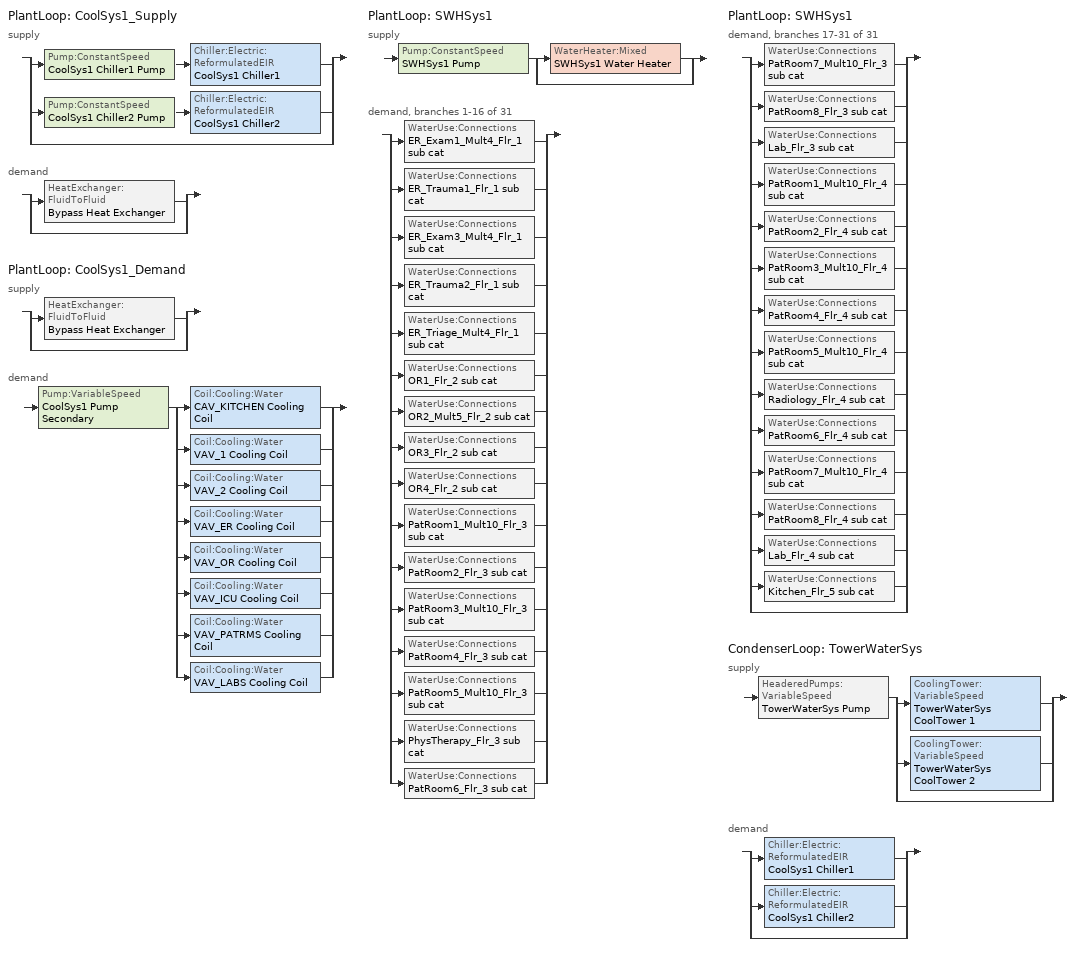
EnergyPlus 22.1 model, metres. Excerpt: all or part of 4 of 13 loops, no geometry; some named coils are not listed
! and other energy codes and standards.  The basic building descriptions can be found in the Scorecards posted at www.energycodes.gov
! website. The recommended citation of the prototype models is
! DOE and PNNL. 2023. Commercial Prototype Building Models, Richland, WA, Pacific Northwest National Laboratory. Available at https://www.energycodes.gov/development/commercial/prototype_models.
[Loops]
PlantLoop 'CoolSys1_Supply'
 supply: split
  | Pump:ConstantSpeed 'CoolSys1 Chiller1 Pump' > Chiller:Electric:ReformulatedEIR 'CoolSys1 Chiller1'
  | Pump:ConstantSpeed 'CoolSys1 Chiller2 Pump' > Chiller:Electric:ReformulatedEIR 'CoolSys1 Chiller2'
  | bypass
 demand: split
  | HeatExchanger:FluidToFluid 'Bypass Heat Exchanger'
  | bypass
PlantLoop 'CoolSys1_Demand'
 supply: split
  | HeatExchanger:FluidToFluid 'Bypass Heat Exchanger'
  | bypass
 demand: Pump:VariableSpeed 'CoolSys1 Pump Secondary' > split
  | Coil:Cooling:Water 'CAV_KITCHEN Cooling Coil'
  | Coil:Cooling:Water 'VAV_1 Cooling Coil'
  | Coil:Cooling:Water 'VAV_2 Cooling Coil'
  | Coil:Cooling:Water 'VAV_ER Cooling Coil'
  | Coil:Cooling:Water 'VAV_OR Cooling Coil'
  | Coil:Cooling:Water 'VAV_ICU Cooling Coil'
  | Coil:Cooling:Water 'VAV_PATRMS Cooling Coil'
  | Coil:Cooling:Water 'VAV_LABS Cooling Coil'
PlantLoop 'SWHSys1'
 supply: Pump:ConstantSpeed 'SWHSys1 Pump' > split
  | WaterHeater:Mixed 'SWHSys1 Water Heater'
  | bypass
 demand, branches 1-16 of 31: split
  | WaterUse:Connections 'ER_Exam1_Mult4_Flr_1 sub cat'
  | WaterUse:Connections 'ER_Trauma1_Flr_1 sub cat'
  | WaterUse:Connections 'ER_Exam3_Mult4_Flr_1 sub cat'
  | WaterUse:Connections 'ER_Trauma2_Flr_1 sub cat'
  | WaterUse:Connections 'ER_Triage_Mult4_Flr_1 sub cat'
  | WaterUse:Connections 'OR1_Flr_2 sub cat'
  | WaterUse:Connections 'OR2_Mult5_Flr_2 sub cat'
  | WaterUse:Connections 'OR3_Flr_2 sub cat'
  | WaterUse:Connections 'OR4_Flr_2 sub cat'
  | WaterUse:Connections 'PatRoom1_Mult10_Flr_3 sub cat'
  | WaterUse:Connections 'PatRoom2_Flr_3 sub cat'
  | WaterUse:Connections 'PatRoom3_Mult10_Flr_3 sub cat'
  | WaterUse:Connections 'PatRoom4_Flr_3 sub cat'
  | WaterUse:Connections 'PatRoom5_Mult10_Flr_3 sub cat'
  | WaterUse:Connections 'PhysTherapy_Flr_3 sub cat'
  | WaterUse:Connections 'PatRoom6_Flr_3 sub cat'
PlantLoop 'SWHSys1'
 demand, branches 17-31 of 31: split
  | WaterUse:Connections 'PatRoom7_Mult10_Flr_3 sub cat'
  | WaterUse:Connections 'PatRoom8_Flr_3 sub cat'
  | WaterUse:Connections 'Lab_Flr_3 sub cat'
  | WaterUse:Connections 'PatRoom1_Mult10_Flr_4 sub cat'
  | WaterUse:Connections 'PatRoom2_Flr_4 sub cat'
  | WaterUse:Connections 'PatRoom3_Mult10_Flr_4 sub cat'
  | WaterUse:Connections 'PatRoom4_Flr_4 sub cat'
  | WaterUse:Connections 'PatRoom5_Mult10_Flr_4 sub cat'
  | WaterUse:Connections 'Radiology_Flr_4 sub cat'
  | WaterUse:Connections 'PatRoom6_Flr_4 sub cat'
  | WaterUse:Connections 'PatRoom7_Mult10_Flr_4 sub cat'
  | WaterUse:Connections 'PatRoom8_Flr_4 sub cat'
  | WaterUse:Connections 'Lab_Flr_4 sub cat'
  | WaterUse:Connections 'Kitchen_Flr_5 sub cat'
  | bypass
CondenserLoop 'TowerWaterSys'
 supply: HeaderedPumps:VariableSpeed 'TowerWaterSys Pump' > split
  | CoolingTower:VariableSpeed 'TowerWaterSys CoolTower 1'
  | CoolingTower:VariableSpeed 'TowerWaterSys CoolTower 2'
  | bypass
 demand: split
  | Chiller:Electric:ReformulatedEIR 'CoolSys1 Chiller1'
  | Chiller:Electric:ReformulatedEIR 'CoolSys1 Chiller2'
  | bypass
[EnergyManagementSystem:Sensor]
Name | Output:Variable or Output:Meter Index Key | Output:Variable or Output:Meter
ChillerPlantDemandLoad | CoolSys1_Supply | Plant Supply Side Cooling Demand Rate
Tower_PumpMassFlow | TowerWaterSys Supply Inlet Node | System Node Mass Flow Rate
Chiller1_Status | CoolSys1 Chiller1 | Chiller Electricity Rate
Chiller2_Status | CoolSys1 Chiller2 | Chiller Electricity Rate
[Sizing:Plant]
Name | Loop Type | Design Loop Exit Temperature {C} | Loop Design Temperature Difference {deltaC} | Sizing Option | Zone Timesteps in Averaging Window | Coincident Sizing Factor Mode
CoolSys1_Supply; CoolSys1_Demand | Cooling | 7.22 | 8.33
TowerWaterSys | Condenser | 29.4444 | 5.55556 | Coincident | 6 | GlobalCoolingSizingFactor
SWHSys1 | Heating | 60 | 5
[Pump:VariableSpeed]
CoolSys1 Pump Secondary: autosize, 105798, autosize, 0.9, 0, 0, 0.0205, 0.4101, 0.5753, 0, Intermittent, 1.3889
[SetpointManager:Scheduled] Control Variable=Temperature
Name | Schedule | Setpoint Node or NodeList
CoolSys1 Loop Plant Demand Inlet Setpoint Manager | CW-Loop-Temp-Schedule | CoolSys1 Demand Inlet Node
CoolSys1 Loop Setpoint Manager | CW-Loop-Temp-Schedule | CoolSys1 Supply Outlet Node
TowerWaterSystem Loop Setpoint Manager | Tower-Loop-Temp-Schedule | TowerWaterSys Supply Outlet Node
SWHSys1 Loop Setpoint Manager | SHWSys1-Loop-Temp-Schedule | SWHSys1 Supply Outlet Node
[PlantLoop] Minimum Loop Flow Rate {m3/s}=0
Name | Fluid Type | Plant Equipment Operation Scheme | Maximum Loop Temperature {C} | Minimum Loop Temperature {C} | Maximum Loop Flow Rate {m3/s} | Plant Loop Volume {m3} | Load Distribution Scheme
CoolSys1_Supply | WATER | CoolSys1 Loop Operation Scheme List | 98 | 1 | AUTOSIZE | autocalculate | UniformLoad
CoolSys1_Demand | Water | CoolSys1 Sec Loop Operation | 98 | 1 | autosize | autocalculate | UniformLoad
SWHSys1 | WATER | SWHSys1 Loop Operation Scheme List | 60 | 10 | AUTOSIZE | AUTOSIZE | Optimal
[PlantEquipmentList]
CoolSys1 Equipment List 1: CoolSys1 Chiller1
CoolSys1 Equipment List 2: CoolSys1 Chiller1, CoolSys1 Chiller2
CoolSys1 HeatExchanger: Bypass Heat Exchanger
SWHSys1 Equipment List: SWHSys1 Water Heater
[PlantEquipmentOperation:HeatingLoad]
SWHSys1 Operation Scheme: Load Range 1 Lower Limit {W}=0; Load Range 1 Upper Limit {W}=1000000000000000; Range 1 Equipment List=SWHSys1 Equipment List
[PlantEquipmentOperationSchemes] Control Scheme 1 Schedule=PlantOnSched
Name | Control Scheme 1
CoolSys1 Loop Operation Scheme List | CoolSys1 Operation Scheme
CoolSys1 Sec Loop Operation | CoolSys1 Sec Operation Scheme
SWHSys1 Loop Operation Scheme List | SWHSys1 Operation Scheme
[Pump:ConstantSpeed] Design Power Consumption {W}=AUTOSIZE; Fraction of Motor Inefficiencies to Fluid Stream=0; Pump Control Type=Intermittent
Name | Design Flow Rate {m3/s} | Design Pump Head {Pa} | Motor Efficiency | Design Shaft Power per Unit Flow Rate per Unit Head {W/((m3/s)-Pa)}
CoolSys1 Chiller1 Pump; CoolSys1 Chiller2 Pump | AUTOSIZE | 73247.4 | 0.9 | 1.3889
SWHSys1 Pump | autosize | 29891 | 0.3
[Chiller:Electric:ReformulatedEIR] Reference Capacity {W}=1.12192e+06; Reference COP {W/W}=6.28; Reference Leaving Chilled Water Temperature {C}=6.67; Reference Leaving Condenser Water Temperature {C}=34.4444; Reference Chilled Water Flow Rate {m3/s}=0.0326711; Reference Condenser Fluid Flow Rate {m3/s}=AutoSize; Cooling Capacity Function of Temperature Curve=WC_CENT_2010_PA_CAPFT; Electric Input to Cooling Output Ratio Function of Temperature Curve=WC_CENT_2010_PA_EIRFT; Electric Input to Cooling Output Ratio Function of Part Load Ratio Curve Type=LeavingCondenserWaterTemperature; Electric Input to Cooling Output Ratio Function of Part Load Ratio Curve=WC_CENT_300to600_2010_PA_EIRFPLR; Minimum Part Load Ratio=0.15; Maximum Part Load Ratio=1; Optimum Part Load Ratio=1; Minimum Unloading Ratio=0.15; Leaving Chilled Water Lower Temperature Limit {C}=5; Chiller Flow Mode=ConstantFlow; Design Heat Recovery Water Flow Rate {m3/s}=0
CoolSys1 Chiller1; CoolSys1 Chiller2
[PlantEquipmentOperation:CoolingLoad] Load Range 1 Lower Limit {W}=0; Load Range 1 Upper Limit {W}=1.12192e+06
Name | Range 1 Equipment List | Load Range 2 Lower Limit {W} | Load Range 2 Upper Limit {W} | Range 2 Equipment List
CoolSys1 Operation Scheme | CoolSys1 Equipment List 1 | 1.12192e+06 | 100000000000000 | CoolSys1 Equipment List 2
CoolSys1 Sec Operation Scheme | CoolSys1 HeatExchanger
TowerWaterSys Operation Scheme | TowerWaterSys Equipment List 1 | 1.12192e+06 | 100000000000000 | TowerWaterSys Equipment List 2
[HeatExchanger:FluidToFluid]
Bypass Heat Exchanger: Availability Schedule=ALWAYS_ON; Loop Demand Side Design Flow Rate {m3/s}=autosize; Loop Supply Side Design Flow Rate {m3/s}=autosize; Heat Exchange Model Type=Ideal; Heat Exchanger U-Factor Times Area Value {W/K}=autosize; Control Type=UncontrolledOn; Minimum Temperature Difference to Activate Heat Exchanger {deltaC}=0.01; Heat Transfer Metering End Use Type=LoopToLoop; Component Override Cooling Control Temperature Mode=Loop; Sizing Factor=1
[EnergyManagementSystem:InternalVariable]
Chiller2PumpDesignFlow: Internal Data Index Key=COOLSYS1 CHILLER2 PUMP; Internal Data Type=Pump Maximum Mass Flow Rate
[EnergyManagementSystem:Actuator]
Name | Actuated Component Unique | Actuated Component Type | Actuated Component Control Type
Chiller2PumpStatus | COOLSYS1 CHILLER2 PUMP | Plant Component Pump:ConstantSpeed | On/Off Supervisory
Chiller1PumpFlow | COOLSYS1 CHILLER1 PUMP | Pump | Pump Mass Flow Rate
Chiller2PumpFlow | COOLSYS1 CHILLER2 PUMP | Pump | Pump Mass Flow Rate
Chiller2Status | COOLSYS1 CHILLER2 | Plant Component Chiller:Electric:ReformulatedEIR | On/Off Supervisory
[CondenserLoop]
TowerWaterSys: Fluid Type=Water; Condenser Equipment Operation Scheme=TowerWaterSys Loop Operation Scheme List; Maximum Loop Temperature {C}=80; Minimum Loop Temperature {C}=5; Maximum Loop Flow Rate {m3/s}=AUTOSIZE; Minimum Loop Flow Rate {m3/s}=0; Condenser Loop Volume {m3}=AUTOSIZE; Load Distribution Scheme=SequentialLoad
[CondenserEquipmentOperationSchemes]
TowerWaterSys Loop Operation Scheme List: Control Scheme 1=TowerWaterSys Operation Scheme; Control Scheme 1 Schedule=PlantOnSched
[CondenserEquipmentList]
TowerWaterSys Equipment List 1: TowerWaterSys CoolTower 1
TowerWaterSys Equipment List 2: TowerWaterSys CoolTower 1, TowerWaterSys CoolTower 2
[CoolingTower:VariableSpeed] Model Type=CoolToolsCrossFlow; Design Inlet Air Wet-Bulb Temperature {C}=26.66; Design Approach Temperature {deltaC}=2.78444; Design Range Temperature {deltaC}=5.55556; Design Water Flow Rate {m3/s}=0.055745; Design Air Flow Rate {m3/s}=autosize; Design Fan Power {W}=15761.4; Fan Power Ratio Function of Air Flow Rate Ratio Curve=Tower_Fan_Curve; Minimum Air Flow Rate Ratio=0.2; Fraction of Tower Capacity in Free Convection Regime=0.125; Number of Cells=2; Cell Control=MaximalCell; Sizing Factor=1
TowerWaterSys CoolTower 1; TowerWaterSys CoolTower 2
[HeaderedPumps:VariableSpeed]
TowerWaterSys Pump: Total Design Flow Rate {m3/s}=AUTOSIZE; Number of Pumps in Bank=2; Flow Sequencing Control Scheme=SEQUENTIAL; Design Pump Head {Pa}=148557; Design Power Consumption {W}=autosize; Motor Efficiency=0.9; Fraction of Motor Inefficiencies to Fluid Stream=0; Coefficient 1 of the Part Load Performance Curve=0; Coefficient 2 of the Part Load Performance Curve=0.0216; Coefficient 3 of the Part Load Performance Curve=-0.0325; Coefficient 4 of the Part Load Performance Curve=1.0095; Minimum Flow Rate Fraction=0; Pump Control Type=Intermittent; Design Shaft Power per Unit Flow Rate per Unit Head {W/((m3/s)-Pa)}=1.4999
[WaterHeater:Mixed]
SWHSys1 Water Heater: Tank Volume {m3}=2.271247; Setpoint Temperature Schedule=SHWSys1 Water Heater Setpoint Temperature Schedule; Deadband Temperature Difference {deltaC}=2; Maximum Temperature Limit {C}=82.2222; Heater Control Type=Cycle; Heater Maximum Capacity {W}=175843; Heater Fuel Type=NATURALGAS; Heater Thermal Efficiency=0.802765; Off Cycle Parasitic Fuel Consumption Rate {W}=17147.66; Off Cycle Parasitic Fuel Type=NATURALGAS; Off Cycle Parasitic Heat Fraction to Tank=0; On Cycle Parasitic Fuel Consumption Rate {W}=17147.66; On Cycle Parasitic Fuel Type=NATURALGAS; Ambient Temperature Indicator=zone; Ambient Temperature Zone=BASEMENT; Off Cycle Loss Coefficient to Ambient Temperature {W/K}=15.601; On Cycle Loss Coefficient to Ambient Temperature {W/K}=15.601; Use Side Effectiveness=1; Source Side Effectiveness=1; Use Side Design Flow Rate {m3/s}=AUTOSIZE; Source Side Design Flow Rate {m3/s}=AUTOSIZE; Indirect Water Heating Recovery Time {hr}=1.5
[WaterUse:Equipment]
Name | Peak Flow Rate {m3/s} | Flow Rate Fraction Schedule | Target Temperature Schedule | Hot Water Supply Temperature Schedule | Zone | Sensible Fraction Schedule | Latent Fraction Schedule
ER_Exam1_Mult4_Flr_1 sub cat | 1.05556e-06 | BLDG_SWH_EXTD_SCH | ER_Exam1_Mult4_Flr_1 sub cat Temp Sched | ER_Exam1_Mult4_Flr_1 sub catHot Supply Temp Sched | ER_Exam1_Mult4_Flr_1 | ER_Exam1_Mult4_Flr_1 sub cat Sensible fract sched | ER_Exam1_Mult4_Flr_1 sub cat Latent fract sched
ER_Trauma1_Flr_1 sub cat | 1.05556e-06 | BLDG_SWH_EXTD_SCH | ER_Trauma1_Flr_1 sub cat Temp Sched | ER_Trauma1_Flr_1 sub catHot Supply Temp Sched | ER_Trauma1_Flr_1 | ER_Trauma1_Flr_1 sub cat Sensible fract sched | ER_Trauma1_Flr_1 sub cat Latent fract sched
ER_Exam3_Mult4_Flr_1 sub cat | 1.05556e-06 | BLDG_SWH_EXTD_SCH | ER_Exam3_Mult4_Flr_1 sub cat Temp Sched | ER_Exam3_Mult4_Flr_1 sub catHot Supply Temp Sched | ER_Exam3_Mult4_Flr_1 | ER_Exam3_Mult4_Flr_1 sub cat Sensible fract sched | ER_Exam3_Mult4_Flr_1 sub cat Latent fract sched
ER_Trauma2_Flr_1 sub cat | 1.05556e-06 | BLDG_SWH_EXTD_SCH | ER_Trauma2_Flr_1 sub cat Temp Sched | ER_Trauma2_Flr_1 sub catHot Supply Temp Sched | ER_Trauma2_Flr_1 | ER_Trauma2_Flr_1 sub cat Sensible fract sched | ER_Trauma2_Flr_1 sub cat Latent fract sched
ER_Triage_Mult4_Flr_1 sub cat | 1.05556e-06 | BLDG_SWH_EXTD_SCH | ER_Triage_Mult4_Flr_1 sub cat Temp Sched | ER_Triage_Mult4_Flr_1 sub catHot Supply Temp Sched | ER_Triage_Mult4_Flr_1 | ER_Triage_Mult4_Flr_1 sub cat Sensible fract sched | ER_Triage_Mult4_Flr_1 sub cat Latent fract sched
OR1_Flr_2 sub cat | 2.11111e-06 | BLDG_SWH_SCH | OR1_Flr_2 sub cat Temp Sched | OR1_Flr_2 sub catHot Supply Temp Sched | OR1_Flr_2 | OR1_Flr_2 sub cat Sensible fract sched | OR1_Flr_2 sub cat Latent fract sched
OR2_Mult5_Flr_2 sub cat | 2.11111e-06 | BLDG_SWH_SCH | OR2_Mult5_Flr_2 sub cat Temp Sched | OR2_Mult5_Flr_2 sub catHot Supply Temp Sched | OR2_Mult5_Flr_2 | OR2_Mult5_Flr_2 sub cat Sensible fract sched | OR2_Mult5_Flr_2 sub cat Latent fract sched
OR3_Flr_2 sub cat | 2.11111e-06 | BLDG_SWH_SCH | OR3_Flr_2 sub cat Temp Sched | OR3_Flr_2 sub catHot Supply Temp Sched | OR3_Flr_2 | OR3_Flr_2 sub cat Sensible fract sched | OR3_Flr_2 sub cat Latent fract sched
OR4_Flr_2 sub cat | 6.30556e-06 | BLDG_SWH_SCH | OR4_Flr_2 sub cat Temp Sched | OR4_Flr_2 sub catHot Supply Temp Sched | OR4_Flr_2 | OR4_Flr_2 sub cat Sensible fract sched | OR4_Flr_2 sub cat Latent fract sched
PatRoom1_Mult10_Flr_3 sub cat | 1.05556e-06 | BLDG_SWH_EXTD_SCH | PatRoom1_Mult10_Flr_3 sub cat Temp Sched | PatRoom1_Mult10_Flr_3 sub catHot Supply Temp Sched | PatRoom1_Mult10_Flr_3 | PatRoom1_Mult10_Flr_3 sub cat Sensible fract sched | PatRoom1_Mult10_Flr_3 sub cat Latent fract sched
PatRoom2_Flr_3 sub cat | 1.05556e-06 | BLDG_SWH_EXTD_SCH | PatRoom2_Flr_3 sub cat Temp Sched | PatRoom2_Flr_3 sub catHot Supply Temp Sched | PatRoom2_Flr_3 | PatRoom2_Flr_3 sub cat Sensible fract sched | PatRoom2_Flr_3 sub cat Latent fract sched
PatRoom3_Mult10_Flr_3 sub cat | 1.05556e-06 | BLDG_SWH_EXTD_SCH | PatRoom3_Mult10_Flr_3 sub cat Temp Sched | PatRoom3_Mult10_Flr_3 sub catHot Supply Temp Sched | PatRoom3_Mult10_Flr_3 | PatRoom3_Mult10_Flr_3 sub cat Sensible fract sched | PatRoom3_Mult10_Flr_3 sub cat Latent fract sched
PatRoom4_Flr_3 sub cat | 1.05556e-06 | BLDG_SWH_EXTD_SCH | PatRoom4_Flr_3 sub cat Temp Sched | PatRoom4_Flr_3 sub catHot Supply Temp Sched | PatRoom4_Flr_3 | PatRoom4_Flr_3 sub cat Sensible fract sched | PatRoom4_Flr_3 sub cat Latent fract sched
PatRoom5_Mult10_Flr_3 sub cat | 1.05556e-06 | BLDG_SWH_EXTD_SCH | PatRoom5_Mult10_Flr_3 sub cat Temp Sched | PatRoom5_Mult10_Flr_3 sub catHot Supply Temp Sched | PatRoom5_Mult10_Flr_3 | PatRoom5_Mult10_Flr_3 sub cat Sensible fract sched | PatRoom5_Mult10_Flr_3 sub cat Latent fract sched
PhysTherapy_Flr_3 sub cat | 1.05556e-06 | BLDG_SWH_SCH | PhysTherapy_Flr_3 sub cat Temp Sched | PhysTherapy_Flr_3 sub catHot Supply Temp Sched | PhysTherapy_Flr_3 | PhysTherapy_Flr_3 sub cat Sensible fract sched | PhysTherapy_Flr_3 sub cat Latent fract sched
PatRoom6_Flr_3 sub cat | 1.05556e-06 | BLDG_SWH_EXTD_SCH | PatRoom6_Flr_3 sub cat Temp Sched | PatRoom6_Flr_3 sub catHot Supply Temp Sched | PatRoom6_Flr_3 | PatRoom6_Flr_3 sub cat Sensible fract sched | PatRoom6_Flr_3 sub cat Latent fract sched
PatRoom7_Mult10_Flr_3 sub cat | 1.05556e-06 | BLDG_SWH_EXTD_SCH | PatRoom7_Mult10_Flr_3 sub cat Temp Sched | PatRoom7_Mult10_Flr_3 sub catHot Supply Temp Sched | PatRoom7_Mult10_Flr_3 | PatRoom7_Mult10_Flr_3 sub cat Sensible fract sched | PatRoom7_Mult10_Flr_3 sub cat Latent fract sched
PatRoom8_Flr_3 sub cat | 1.05556e-06 | BLDG_SWH_EXTD_SCH | PatRoom8_Flr_3 sub cat Temp Sched | PatRoom8_Flr_3 sub catHot Supply Temp Sched | PatRoom8_Flr_3 | PatRoom8_Flr_3 sub cat Sensible fract sched | PatRoom8_Flr_3 sub cat Latent fract sched
Lab_Flr_3 sub cat | 2.11111e-06 | BLDG_SWH_SCH | Lab_Flr_3 sub cat Temp Sched | Lab_Flr_3 sub catHot Supply Temp Sched | Lab_Flr_3 | Lab_Flr_3 sub cat Sensible fract sched | Lab_Flr_3 sub cat Latent fract sched
PatRoom1_Mult10_Flr_4 sub cat | 1.05556e-06 | BLDG_SWH_EXTD_SCH | PatRoom1_Mult10_Flr_4 sub cat Temp Sched | PatRoom1_Mult10_Flr_4 sub catHot Supply Temp Sched | PatRoom1_Mult10_Flr_4 | PatRoom1_Mult10_Flr_4 sub cat Sensible fract sched | PatRoom1_Mult10_Flr_4 sub cat Latent fract sched
PatRoom2_Flr_4 sub cat | 1.05556e-06 | BLDG_SWH_EXTD_SCH | PatRoom2_Flr_4 sub cat Temp Sched | PatRoom2_Flr_4 sub catHot Supply Temp Sched | PatRoom2_Flr_4 | PatRoom2_Flr_4 sub cat Sensible fract sched | PatRoom2_Flr_4 sub cat Latent fract sched
PatRoom3_Mult10_Flr_4 sub cat | 1.05556e-06 | BLDG_SWH_EXTD_SCH | PatRoom3_Mult10_Flr_4 sub cat Temp Sched | PatRoom3_Mult10_Flr_4 sub catHot Supply Temp Sched | PatRoom3_Mult10_Flr_4 | PatRoom3_Mult10_Flr_4 sub cat Sensible fract sched | PatRoom3_Mult10_Flr_4 sub cat Latent fract sched
PatRoom4_Flr_4 sub cat | 1.05556e-06 | BLDG_SWH_EXTD_SCH | PatRoom4_Flr_4 sub cat Temp Sched | PatRoom4_Flr_4 sub catHot Supply Temp Sched | PatRoom4_Flr_4 | PatRoom4_Flr_4 sub cat Sensible fract sched | PatRoom4_Flr_4 sub cat Latent fract sched
PatRoom5_Mult10_Flr_4 sub cat | 1.05556e-06 | BLDG_SWH_EXTD_SCH | PatRoom5_Mult10_Flr_4 sub cat Temp Sched | PatRoom5_Mult10_Flr_4 sub catHot Supply Temp Sched | PatRoom5_Mult10_Flr_4 | PatRoom5_Mult10_Flr_4 sub cat Sensible fract sched | PatRoom5_Mult10_Flr_4 sub cat Latent fract sched
Radiology_Flr_4 sub cat | 1.05556e-06 | BLDG_SWH_EXTD_SCH | Radiology_Flr_4 sub cat Temp Sched | Radiology_Flr_4 sub catHot Supply Temp Sched | Radiology_Flr_4 | Radiology_Flr_4 sub cat Sensible fract sched | Radiology_Flr_4 sub cat Latent fract sched
PatRoom6_Flr_4 sub cat | 1.05556e-06 | BLDG_SWH_EXTD_SCH | PatRoom6_Flr_4 sub cat Temp Sched | PatRoom6_Flr_4 sub catHot Supply Temp Sched | PatRoom6_Flr_4 | PatRoom6_Flr_4 sub cat Sensible fract sched | PatRoom6_Flr_4 sub cat Latent fract sched
PatRoom7_Mult10_Flr_4 sub cat | 1.05556e-06 | BLDG_SWH_EXTD_SCH | PatRoom7_Mult10_Flr_4 sub cat Temp Sched | PatRoom7_Mult10_Flr_4 sub catHot Supply Temp Sched | PatRoom7_Mult10_Flr_4 | PatRoom7_Mult10_Flr_4 sub cat Sensible fract sched | PatRoom7_Mult10_Flr_4 sub cat Latent fract sched
PatRoom8_Flr_4 sub cat | 1.05556e-06 | BLDG_SWH_EXTD_SCH | PatRoom8_Flr_4 sub cat Temp Sched | PatRoom8_Flr_4 sub catHot Supply Temp Sched | PatRoom8_Flr_4 | PatRoom8_Flr_4 sub cat Sensible fract sched | PatRoom8_Flr_4 sub cat Latent fract sched
Lab_Flr_4 sub cat | 2.11111e-06 | BLDG_SWH_SCH | Lab_Flr_4 sub cat Temp Sched | Lab_Flr_4 sub catHot Supply Temp Sched | Lab_Flr_4 | Lab_Flr_4 sub cat Sensible fract sched | Lab_Flr_4 sub cat Latent fract sched
Kitchen_Flr_5 sub cat | 6.05918e-05 | BLDG_SWH_EXTD_SCH | Kitchen_Flr_5 sub cat Temp Sched | Kitchen_Flr_5 sub catHot Supply Temp Sched | Kitchen_Flr_5 | Kitchen_Flr_5 sub cat Sensible fract sched | Kitchen_Flr_5 sub cat Latent fract sched
[WaterUse:Connections]
Name | Water Use Equipment 1
ER_Exam1_Mult4_Flr_1 sub cat | ER_Exam1_Mult4_Flr_1 sub cat
ER_Trauma1_Flr_1 sub cat | ER_Trauma1_Flr_1 sub cat
ER_Exam3_Mult4_Flr_1 sub cat | ER_Exam3_Mult4_Flr_1 sub cat
ER_Trauma2_Flr_1 sub cat | ER_Trauma2_Flr_1 sub cat
ER_Triage_Mult4_Flr_1 sub cat | ER_Triage_Mult4_Flr_1 sub cat
OR1_Flr_2 sub cat | OR1_Flr_2 sub cat
OR2_Mult5_Flr_2 sub cat | OR2_Mult5_Flr_2 sub cat
OR3_Flr_2 sub cat | OR3_Flr_2 sub cat
OR4_Flr_2 sub cat | OR4_Flr_2 sub cat
PatRoom1_Mult10_Flr_3 sub cat | PatRoom1_Mult10_Flr_3 sub cat
PatRoom2_Flr_3 sub cat | PatRoom2_Flr_3 sub cat
PatRoom3_Mult10_Flr_3 sub cat | PatRoom3_Mult10_Flr_3 sub cat
PatRoom4_Flr_3 sub cat | PatRoom4_Flr_3 sub cat
PatRoom5_Mult10_Flr_3 sub cat | PatRoom5_Mult10_Flr_3 sub cat
PhysTherapy_Flr_3 sub cat | PhysTherapy_Flr_3 sub cat
PatRoom6_Flr_3 sub cat | PatRoom6_Flr_3 sub cat
PatRoom7_Mult10_Flr_3 sub cat | PatRoom7_Mult10_Flr_3 sub cat
PatRoom8_Flr_3 sub cat | PatRoom8_Flr_3 sub cat
Lab_Flr_3 sub cat | Lab_Flr_3 sub cat
PatRoom1_Mult10_Flr_4 sub cat | PatRoom1_Mult10_Flr_4 sub cat
PatRoom2_Flr_4 sub cat | PatRoom2_Flr_4 sub cat
PatRoom3_Mult10_Flr_4 sub cat | PatRoom3_Mult10_Flr_4 sub cat
PatRoom4_Flr_4 sub cat | PatRoom4_Flr_4 sub cat
PatRoom5_Mult10_Flr_4 sub cat | PatRoom5_Mult10_Flr_4 sub cat
Radiology_Flr_4 sub cat | Radiology_Flr_4 sub cat
PatRoom6_Flr_4 sub cat | PatRoom6_Flr_4 sub cat
PatRoom7_Mult10_Flr_4 sub cat | PatRoom7_Mult10_Flr_4 sub cat
PatRoom8_Flr_4 sub cat | PatRoom8_Flr_4 sub cat
Lab_Flr_4 sub cat | Lab_Flr_4 sub cat
Kitchen_Flr_5 sub cat | Kitchen_Flr_5 sub cat
[Schedule:Compact]
ALWAYS_ON; PlantOnSched: Through: 12/31, For: AllDays, Until: 24:00, 1
BLDG_SWH_SCH: Through: 12/31, For: Weekdays SummerDesignDay, Until: 07:00, 0, Until: 08:00, 0.17, Until: 09:00, 0.58, Until: 10:00, 0.66, Until: 11:00, 0.78, Until: 12:00, 0.82, Until: 13:00, 0.71, Until: 14:00, 0.82, Until: 15:00, 0.78, Until: 16:00, 0.74, Until: 17:00, 0.63, Until: 18:00, 0.41, Until: 21:00, 0.18, Until: 22:00, 0.1, Until: 24:00, 0, For: Saturday WinterDesignDay, Until: 07:00, 0, Until: 08:00, 0.01, Until: 09:00, 0.2, Until: 10:00, 0.28, Until: 12:00, 0.3, Until: 14:00, 0.24, Until: 17:00, 0.23, Until: 19:00, 0.1, Until: 24:00, 0, For: Sunday Holidays AllOtherDays, Until: 08:00, 0, Until: 16:00, 0.01, Until: 24:00, 0
BLDG_SWH_EXTD_SCH: Through: 12/31, For: Weekdays SummerDesignDay, Until: 07:00, 0.3, Until: 08:00, 0.5, Until: 09:00, 0.58, Until: 10:00, 0.66, Until: 11:00, 0.78, Until: 12:00, 0.82, Until: 13:00, 0.71, Until: 14:00, 0.82, Until: 15:00, 0.78, Until: 16:00, 0.74, Until: 17:00, 0.63, Until: 18:00, 0.41, Until: 21:00, 0.35, Until: 24:00, 0.3, For: Saturday WinterDesignDay, Until: 08:00, 0.3, Until: 09:00, 0.4, Until: 10:00, 0.5, Until: 17:00, 0.6, Until: 18:00, 0.5, Until: 24:00, 0.3, For: Sunday Holidays AllOtherDays, Until: 08:00, 0.3, Until: 09:00, 0.4, Until: 10:00, 0.5, Until: 17:00, 0.6, Until: 18:00, 0.5, Until: 24:00, 0.3
CW-Loop-Temp-Schedule: Through: 12/31, For: AllDays, Until: 24:00, 6.7
ER_Exam1_Mult4_Flr_1 sub cat Latent fract sched; ER_Trauma1_Flr_1 sub cat Latent fract sched; ER_Exam3_Mult4_Flr_1 sub cat Latent fract sched; ER_Trauma2_Flr_1 sub cat Latent fract sched; ER_Triage_Mult4_Flr_1 sub cat Latent fract sched; OR1_Flr_2 sub cat Latent fract sched; OR2_Mult5_Flr_2 sub cat Latent fract sched; OR3_Flr_2 sub cat Latent fract sched; OR4_Flr_2 sub cat Latent fract sched; PatRoom1_Mult10_Flr_3 sub cat Latent fract sched; PatRoom2_Flr_3 sub cat Latent fract sched; PatRoom3_Mult10_Flr_3 sub cat Latent fract sched; PatRoom4_Flr_3 sub cat Latent fract sched; PatRoom5_Mult10_Flr_3 sub cat Latent fract sched; PhysTherapy_Flr_3 sub cat Latent fract sched; PatRoom6_Flr_3 sub cat Latent fract sched; PatRoom7_Mult10_Flr_3 sub cat Latent fract sched; PatRoom8_Flr_3 sub cat Latent fract sched; Lab_Flr_3 sub cat Latent fract sched; PatRoom1_Mult10_Flr_4 sub cat Latent fract sched; PatRoom2_Flr_4 sub cat Latent fract sched; PatRoom3_Mult10_Flr_4 sub cat Latent fract sched; PatRoom4_Flr_4 sub cat Latent fract sched; PatRoom5_Mult10_Flr_4 sub cat Latent fract sched; Radiology_Flr_4 sub cat Latent fract sched; PatRoom6_Flr_4 sub cat Latent fract sched; PatRoom7_Mult10_Flr_4 sub cat Latent fract sched; PatRoom8_Flr_4 sub cat Latent fract sched; Lab_Flr_4 sub cat Latent fract sched; Kitchen_Flr_5 sub cat Latent fract sched: Through: 12/31, For: AllDays, Until: 24:00, 0.05
ER_Exam1_Mult4_Flr_1 sub cat Sensible fract sched; ER_Trauma1_Flr_1 sub cat Sensible fract sched; ER_Exam3_Mult4_Flr_1 sub cat Sensible fract sched; ER_Trauma2_Flr_1 sub cat Sensible fract sched; ER_Triage_Mult4_Flr_1 sub cat Sensible fract sched; OR1_Flr_2 sub cat Sensible fract sched; OR2_Mult5_Flr_2 sub cat Sensible fract sched; OR3_Flr_2 sub cat Sensible fract sched; OR4_Flr_2 sub cat Sensible fract sched; PatRoom1_Mult10_Flr_3 sub cat Sensible fract sched; PatRoom2_Flr_3 sub cat Sensible fract sched; PatRoom3_Mult10_Flr_3 sub cat Sensible fract sched; PatRoom4_Flr_3 sub cat Sensible fract sched; PatRoom5_Mult10_Flr_3 sub cat Sensible fract sched; PhysTherapy_Flr_3 sub cat Sensible fract sched; PatRoom6_Flr_3 sub cat Sensible fract sched; PatRoom7_Mult10_Flr_3 sub cat Sensible fract sched; PatRoom8_Flr_3 sub cat Sensible fract sched; Lab_Flr_3 sub cat Sensible fract sched; PatRoom1_Mult10_Flr_4 sub cat Sensible fract sched; PatRoom2_Flr_4 sub cat Sensible fract sched; PatRoom3_Mult10_Flr_4 sub cat Sensible fract sched; PatRoom4_Flr_4 sub cat Sensible fract sched; PatRoom5_Mult10_Flr_4 sub cat Sensible fract sched; Radiology_Flr_4 sub cat Sensible fract sched; PatRoom6_Flr_4 sub cat Sensible fract sched; PatRoom7_Mult10_Flr_4 sub cat Sensible fract sched; PatRoom8_Flr_4 sub cat Sensible fract sched; Lab_Flr_4 sub cat Sensible fract sched; Kitchen_Flr_5 sub cat Sensible fract sched: Through: 12/31, For: AllDays, Until: 24:00, 0.2
ER_Exam1_Mult4_Flr_1 sub cat Temp Sched; ER_Trauma1_Flr_1 sub cat Temp Sched; ER_Exam3_Mult4_Flr_1 sub cat Temp Sched; ER_Trauma2_Flr_1 sub cat Temp Sched; ER_Triage_Mult4_Flr_1 sub cat Temp Sched; OR1_Flr_2 sub cat Temp Sched; OR2_Mult5_Flr_2 sub cat Temp Sched; OR3_Flr_2 sub cat Temp Sched; OR4_Flr_2 sub cat Temp Sched; PatRoom1_Mult10_Flr_3 sub cat Temp Sched; PatRoom2_Flr_3 sub cat Temp Sched; PatRoom3_Mult10_Flr_3 sub cat Temp Sched; PatRoom4_Flr_3 sub cat Temp Sched; PatRoom5_Mult10_Flr_3 sub cat Temp Sched; PhysTherapy_Flr_3 sub cat Temp Sched; PatRoom6_Flr_3 sub cat Temp Sched; PatRoom7_Mult10_Flr_3 sub cat Temp Sched; PatRoom8_Flr_3 sub cat Temp Sched; Lab_Flr_3 sub cat Temp Sched; PatRoom1_Mult10_Flr_4 sub cat Temp Sched; PatRoom2_Flr_4 sub cat Temp Sched; PatRoom3_Mult10_Flr_4 sub cat Temp Sched; PatRoom4_Flr_4 sub cat Temp Sched; PatRoom5_Mult10_Flr_4 sub cat Temp Sched; Radiology_Flr_4 sub cat Temp Sched; PatRoom6_Flr_4 sub cat Temp Sched; PatRoom7_Mult10_Flr_4 sub cat Temp Sched; PatRoom8_Flr_4 sub cat Temp Sched; Lab_Flr_4 sub cat Temp Sched; Kitchen_Flr_5 sub cat Temp Sched; SHWSys1-Loop-Temp-Schedule; SHWSys1 Water Heater Setpoint Temperature Schedule: Through: 12/31, For: AllDays, Until: 24:00, 60
ER_Exam1_Mult4_Flr_1 sub catHot Supply Temp Sched; ER_Trauma1_Flr_1 sub catHot Supply Temp Sched; ER_Exam3_Mult4_Flr_1 sub catHot Supply Temp Sched; ER_Trauma2_Flr_1 sub catHot Supply Temp Sched; ER_Triage_Mult4_Flr_1 sub catHot Supply Temp Sched; OR1_Flr_2 sub catHot Supply Temp Sched; OR2_Mult5_Flr_2 sub catHot Supply Temp Sched; OR3_Flr_2 sub catHot Supply Temp Sched; OR4_Flr_2 sub catHot Supply Temp Sched; PatRoom1_Mult10_Flr_3 sub catHot Supply Temp Sched; PatRoom2_Flr_3 sub catHot Supply Temp Sched; PatRoom3_Mult10_Flr_3 sub catHot Supply Temp Sched; PatRoom4_Flr_3 sub catHot Supply Temp Sched; PatRoom5_Mult10_Flr_3 sub catHot Supply Temp Sched; PhysTherapy_Flr_3 sub catHot Supply Temp Sched; PatRoom6_Flr_3 sub catHot Supply Temp Sched; PatRoom7_Mult10_Flr_3 sub catHot Supply Temp Sched; PatRoom8_Flr_3 sub catHot Supply Temp Sched; Lab_Flr_3 sub catHot Supply Temp Sched; PatRoom1_Mult10_Flr_4 sub catHot Supply Temp Sched; PatRoom2_Flr_4 sub catHot Supply Temp Sched; PatRoom3_Mult10_Flr_4 sub catHot Supply Temp Sched; PatRoom4_Flr_4 sub catHot Supply Temp Sched; PatRoom5_Mult10_Flr_4 sub catHot Supply Temp Sched; Radiology_Flr_4 sub catHot Supply Temp Sched; PatRoom6_Flr_4 sub catHot Supply Temp Sched; PatRoom7_Mult10_Flr_4 sub catHot Supply Temp Sched; PatRoom8_Flr_4 sub catHot Supply Temp Sched; Lab_Flr_4 sub catHot Supply Temp Sched; Kitchen_Flr_5 sub catHot Supply Temp Sched: Through: 12/31, For: AllDays, Until: 24:00, 55
Tower-Loop-Temp-Schedule: Through: 12/31, For: AllDays, Until: 24:00, 21.1
[Curve:Cubic]
Tower_Fan_Curve: Coefficient1 Constant=0; Coefficient2 x=0; Coefficient3 x**2=0; Coefficient4 x**3=1; Minimum Value of x=0; Maximum Value of x=1
[Curve:Biquadratic] Minimum Value of x=5; Maximum Value of x=10; Minimum Value of y=17.78; Maximum Value of y=46.11
Name | Coefficient1 Constant | Coefficient2 x | Coefficient3 x**2 | Coefficient4 y | Coefficient5 y**2 | Coefficient6 x*y
WC_Cent_2010_PA_CAPFT | 0.760017 | 0.0147432 | 0.0002144 | 0.0207218 | -0.0006425 | 0.0008007
WC_Cent_2010_PA_EIRFT | 0.677258 | 0.0117857 | -0.0001967 | 0.0014414 | 0.0003005 | -0.0006807
[Curve:Bicubic]
WC_Cent_300TO600_2010_PA_EIRFPLR: Coefficient1 Constant=-0.136053; Coefficient2 x=0.0086427; Coefficient3 x**2=3.85558e-06; Coefficient4 y=1.02403; Coefficient5 y**2=0.0604744; Coefficient6 x*y=-0.00894786; Coefficient7 x**3=0; Coefficient8 y**3=0.057066; Coefficient9 x**2*y=0; Coefficient10 x*y**2=0; Minimum Value of x=31.13; Maximum Value of x=36.52; Minimum Value of y=0.19; Maximum Value of y=1.03
